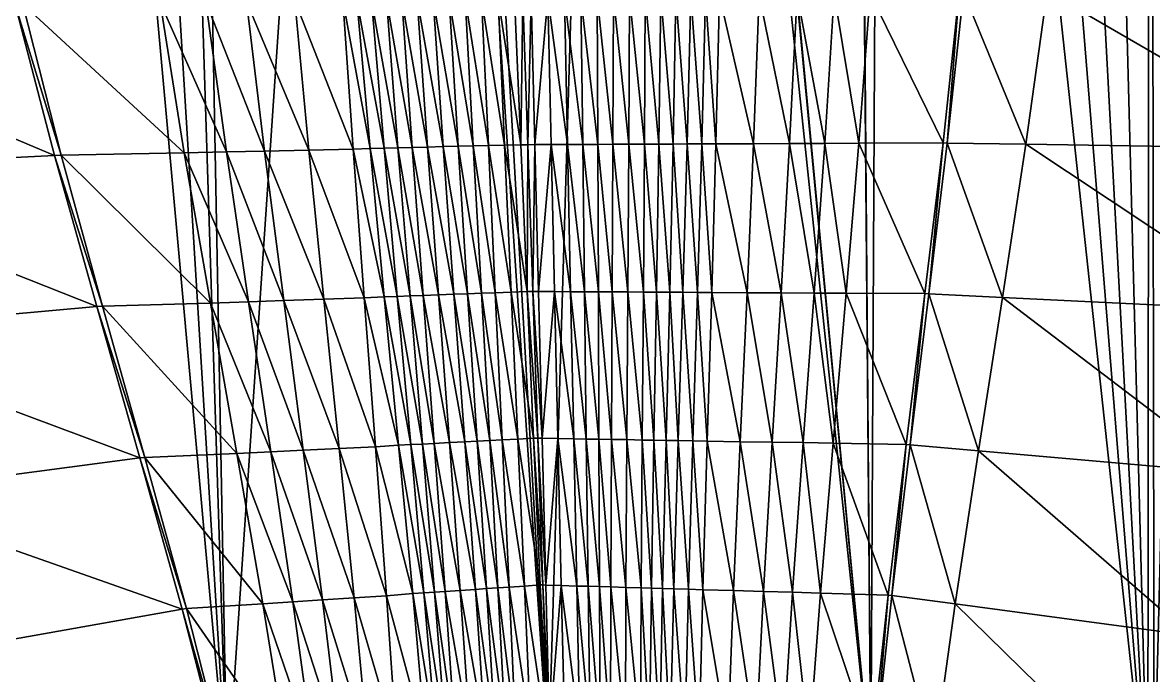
# Model space of a CAD drawing. Extents: x -282 to 16, y -6 to 46.
# Drawn here: x -5.25 to 7.53, y 12.33 to 19.71 of the extents above; entities that cross this region are included whole.
import ezdxf

# ---------------------------------------------------------------- set-up
doc = ezdxf.new("R2010")
doc.units = 0

msp = doc.modelspace()

# ---------------------------------------------------------------- linework, layer by layer
for points in [[(7.54, 11.016, -0.062), (7.493, 38.342, -0.062), (8.243, 38.434, -0.062)], [(8.243, 38.434, -0.062), (7.493, 38.342, -0.062), (7.54, 11.016, -0.062)], [(0.692, 11.394, -0.062), (-0.849, 38.205, -0.062), (1.5, 38.258, -0.062)], [(1.5, 38.258, -0.062), (-0.849, 38.205, -0.062), (0.692, 11.394, -0.062)], [(0.692, 11.394, -0.062), (1.5, 38.258, -0.062), (4.336, 11.238, -0.062)], [(4.336, 11.238, -0.062), (1.5, 38.258, -0.062), (0.692, 11.394, -0.062)], [(4.336, 11.238, -0.062), (1.5, 38.258, -0.062), (1.755, 38.264, -0.062)], [(1.755, 38.264, -0.062), (1.5, 38.258, -0.062), (4.336, 11.238, -0.062)], [(4.336, 11.238, -0.062), (1.755, 38.264, -0.062), (1.77, 38.264, -0.062)], [(1.77, 38.264, -0.062), (1.755, 38.264, -0.062), (4.336, 11.238, -0.062)], [(4.336, 11.238, -0.062), (1.77, 38.264, -0.062), (4.105, 38.317, -0.062)], [(4.105, 38.317, -0.062), (1.77, 38.264, -0.062), (4.336, 11.238, -0.062)], [(4.336, 11.238, -0.062), (4.105, 38.317, -0.062), (4.119, 38.318, -0.062)], [(4.119, 38.318, -0.062), (4.105, 38.317, -0.062), (4.336, 11.238, -0.062)], [(4.336, 11.238, -0.062), (4.119, 38.318, -0.062), (4.475, 38.326, -0.062)], [(4.475, 38.326, -0.062), (4.119, 38.318, -0.062), (4.336, 11.238, -0.062)], [(4.336, 11.238, -0.062), (4.475, 38.326, -0.062), (7.469, 10.673, -0.062)], [(7.469, 10.673, -0.062), (4.475, 38.326, -0.062), (4.336, 11.238, -0.062)], [(7.469, 10.673, -0.062), (4.475, 38.326, -0.062), (5.229, 38.277, -0.062)], [(5.229, 38.277, -0.062), (4.475, 38.326, -0.062), (7.469, 10.673, -0.062)], [(7.469, 10.673, -0.062), (5.229, 38.277, -0.062), (5.985, 38.264, -0.062)], [(5.985, 38.264, -0.062), (5.229, 38.277, -0.062), (7.469, 10.673, -0.062)], [(7.469, 10.673, -0.062), (5.985, 38.264, -0.062), (6.74, 38.285, -0.062)], [(6.74, 38.285, -0.062), (5.985, 38.264, -0.062), (7.469, 10.673, -0.062)], [(7.469, 10.673, -0.062), (6.74, 38.285, -0.062), (7.493, 38.342, -0.062)], [(7.493, 38.342, -0.062), (6.74, 38.285, -0.062), (7.469, 10.673, -0.062)], [(7.469, 10.673, -0.062), (7.493, 38.342, -0.062), (7.54, 11.016, -0.062)], [(7.54, 11.016, -0.062), (7.493, 38.342, -0.062), (7.469, 10.673, -0.062)], [(-5.916, 10.41, -0.062), (-5.394, 38.105, -0.062), (-2.942, 11.08, -0.062)], [(-2.942, 11.08, -0.062), (-5.394, 38.105, -0.062), (-5.916, 10.41, -0.062)], [(-2.942, 11.08, -0.062), (-5.394, 38.105, -0.062), (-4.599, 38.106, -0.062)], [(-4.599, 38.106, -0.062), (-5.394, 38.105, -0.062), (-2.942, 11.08, -0.062)], [(-2.942, 11.08, -0.062), (-4.599, 38.106, -0.062), (-3.804, 38.138, -0.062)], [(-3.804, 38.138, -0.062), (-4.599, 38.106, -0.062), (-2.942, 11.08, -0.062)], [(-2.942, 11.08, -0.062), (-3.804, 38.138, -0.062), (-3.454, 38.146, -0.062)], [(-3.454, 38.146, -0.062), (-3.804, 38.138, -0.062), (-2.942, 11.08, -0.062)], [(-2.942, 11.08, -0.062), (-3.454, 38.146, -0.062), (-1.104, 38.199, -0.062)], [(-1.104, 38.199, -0.062), (-3.454, 38.146, -0.062), (-2.942, 11.08, -0.062)], [(-2.942, 11.08, -0.062), (-1.104, 38.199, -0.062), (0.692, 11.394, -0.062)], [(0.692, 11.394, -0.062), (-1.104, 38.199, -0.062), (-2.942, 11.08, -0.062)], [(0.692, 11.394, -0.062), (-1.104, 38.199, -0.062), (-0.849, 38.205, -0.062)], [(-0.849, 38.205, -0.062), (-1.104, 38.199, -0.062), (0.692, 11.394, -0.062)], [(9.837, 20.105, 3.938), (9.402, 18.278, 4.048), (6.329, 20.061, 6.219)], [(-2.518, 18.254, 7.788), (-3.183, 19.939, 7.586), (-2.721, 19.945, 7.879)], [(-2.017, 18.265, 8.095), (-2.721, 19.945, 7.879), (-2.177, 19.952, 8.224)], [(-2.017, 18.265, 8.095), (-2.518, 18.254, 7.788), (-2.721, 19.945, 7.879)], [(-1.515, 18.276, 8.397), (-2.177, 19.952, 8.224), (-1.633, 19.959, 8.57)], [(-1.515, 18.276, 8.397), (-2.017, 18.265, 8.095), (-2.177, 19.952, 8.224)], [(-1.323, 18.284, 8.493), (-1.633, 19.959, 8.57), (-1.474, 19.961, 8.666)], [(-1.323, 18.284, 8.493), (-1.515, 18.276, 8.397), (-1.633, 19.959, 8.57)], [(-1.167, 18.287, 8.57), (-1.474, 19.961, 8.666), (-1.309, 19.963, 8.755)], [(-1.167, 18.287, 8.57), (-1.323, 18.284, 8.493), (-1.474, 19.961, 8.666)], [(-1.01, 18.291, 8.64), (-1.309, 19.963, 8.755), (-1.14, 19.965, 8.836)], [(-1.01, 18.291, 8.64), (-1.167, 18.287, 8.57), (-1.309, 19.963, 8.755)], [(-0.85, 18.295, 8.704), (-1.14, 19.965, 8.836), (-0.967, 19.967, 8.909)], [(-0.85, 18.295, 8.704), (-1.01, 18.291, 8.64), (-1.14, 19.965, 8.836)], [(-0.675, 18.299, 8.762), (-0.967, 19.967, 8.909), (-0.792, 19.97, 8.974)], [(-0.675, 18.299, 8.762), (-0.85, 18.295, 8.704), (-0.967, 19.967, 8.909)], [(-0.498, 18.304, 8.813), (-0.792, 19.97, 8.974), (-0.613, 19.972, 9.03)], [(-0.498, 18.304, 8.813), (-0.675, 18.299, 8.762), (-0.792, 19.97, 8.974)], [(-0.33, 18.308, 8.854), (-0.613, 19.972, 9.03), (-0.432, 19.974, 9.078)], [(-0.33, 18.308, 8.854), (-0.498, 18.304, 8.813), (-0.613, 19.972, 9.03)], [(-0.16, 18.312, 8.888), (-0.432, 19.974, 9.078), (-0.249, 19.977, 9.118)], [(-0.16, 18.312, 8.888), (-0.33, 18.308, 8.854), (-0.432, 19.974, 9.078)], [(0.012, 18.316, 8.915), (-0.249, 19.977, 9.118), (-0.064, 19.979, 9.149)], [(0.012, 18.316, 8.915), (-0.16, 18.312, 8.888), (-0.249, 19.977, 9.118)], [(0.195, 18.321, 8.934), (-0.064, 19.979, 9.149), (0.122, 19.981, 9.171)], [(0.195, 18.321, 8.934), (0.012, 18.316, 8.915), (-0.064, 19.979, 9.149)], [(0.379, 18.325, 8.946), (0.122, 19.981, 9.171), (0.309, 19.984, 9.184)], [(0.379, 18.325, 8.946), (0.195, 18.321, 8.934), (0.122, 19.981, 9.171)], [(0.403, 19.985, 9.186), (0.379, 18.325, 8.946), (0.309, 19.984, 9.184)], [(0.379, 18.325, 8.946), (0.403, 19.985, 9.186), (0.459, 18.326, 8.947)], [(0.496, 19.986, 9.188), (0.459, 18.326, 8.947), (0.403, 19.985, 9.186)], [(0.459, 18.326, 8.947), (0.496, 19.986, 9.188), (0.538, 18.327, 8.949)], [(0.684, 19.989, 9.184), (0.538, 18.327, 8.949), (0.496, 19.986, 9.188)], [(0.538, 18.327, 8.949), (0.684, 19.989, 9.184), (0.723, 18.328, 8.945)], [(0.907, 18.328, 8.933), (0.684, 19.989, 9.184), (0.871, 19.991, 9.171)], [(0.907, 18.328, 8.933), (0.723, 18.328, 8.945), (0.684, 19.989, 9.184)], [(1.079, 18.329, 8.913), (0.871, 19.991, 9.171), (1.057, 19.993, 9.149)], [(1.079, 18.329, 8.913), (0.907, 18.328, 8.933), (0.871, 19.991, 9.171)], [(1.251, 18.33, 8.886), (1.057, 19.993, 9.149), (1.242, 19.996, 9.118)], [(1.251, 18.33, 8.886), (1.079, 18.329, 8.913), (1.057, 19.993, 9.149)], [(1.425, 19.998, 9.078), (1.421, 18.331, 8.852), (1.242, 19.996, 9.118)], [(1.421, 18.331, 8.852), (1.251, 18.33, 8.886), (1.242, 19.996, 9.118)], [(1.6, 18.331, 8.808), (1.421, 18.331, 8.852), (1.425, 19.998, 9.078)], [(1.606, 20, 9.03), (1.6, 18.331, 8.808), (1.425, 19.998, 9.078)], [(1.777, 18.332, 8.757), (1.6, 18.331, 8.808), (1.606, 20, 9.03)], [(1.784, 20.003, 8.974), (1.777, 18.332, 8.757), (1.606, 20, 9.03)], [(1.939, 18.332, 8.7), (1.777, 18.332, 8.757), (1.784, 20.003, 8.974)], [(1.96, 20.005, 8.909), (1.939, 18.332, 8.7), (1.784, 20.003, 8.974)], [(2.101, 18.333, 8.636), (1.939, 18.332, 8.7), (1.96, 20.005, 8.909)], [(2.133, 20.007, 8.836), (2.101, 18.333, 8.636), (1.96, 20.005, 8.909)], [(2.26, 18.334, 8.565), (2.101, 18.333, 8.636), (2.133, 20.007, 8.836)], [(2.302, 20.009, 8.755), (2.26, 18.334, 8.565), (2.133, 20.007, 8.836)], [(2.425, 18.334, 8.484), (2.26, 18.334, 8.565), (2.302, 20.009, 8.755)], [(2.466, 20.011, 8.666), (2.425, 18.334, 8.484), (2.302, 20.009, 8.755)], [(2.585, 18.335, 8.397), (2.425, 18.334, 8.484), (2.466, 20.011, 8.666)], [(2.625, 20.013, 8.57), (2.585, 18.335, 8.397), (2.466, 20.011, 8.666)], [(3.011, 18.336, 8.143), (2.585, 18.335, 8.397), (2.625, 20.013, 8.57)], [(3.075, 20.019, 8.284), (3.011, 18.336, 8.143), (2.625, 20.013, 8.57)], [(3.418, 18.338, 7.897), (3.011, 18.336, 8.143), (3.075, 20.019, 8.284)], [(3.503, 20.025, 8.013), (3.418, 18.338, 7.897), (3.075, 20.019, 8.284)], [(3.814, 18.34, 7.653), (3.418, 18.338, 7.897), (3.503, 20.025, 8.013)], [(3.92, 20.03, 7.748), (3.814, 18.34, 7.653), (3.503, 20.025, 8.013)], [(4.201, 18.342, 7.409), (3.814, 18.34, 7.653), (3.92, 20.03, 7.748)], [(4.329, 20.035, 7.488), (4.201, 18.342, 7.409), (3.92, 20.03, 7.748)], [(5.152, 18.346, 6.802), (4.201, 18.342, 7.409), (4.329, 20.035, 7.488)], [(5.336, 20.048, 6.849), (5.152, 18.346, 6.802), (4.329, 20.035, 7.488)], [(5.336, 20.048, 6.849), (5.199, 18.345, 6.778), (5.152, 18.346, 6.802)], [(5.384, 20.049, 6.819), (5.199, 18.345, 6.778), (5.336, 20.048, 6.849)], [(6.09, 18.331, 6.208), (5.199, 18.345, 6.778), (5.384, 20.049, 6.819)], [(6.329, 20.061, 6.219), (6.09, 18.331, 6.208), (5.384, 20.049, 6.819)], [(9.402, 18.278, 4.048), (6.09, 18.331, 6.208), (6.329, 20.061, 6.219)], [(-4.893, 18.204, 6.291), (-8.844, 19.867, 3.938), (-5.336, 19.912, 6.219)], [(-4.893, 18.204, 6.291), (-8.3, 18.035, 4.048), (-8.844, 19.867, 3.938)], [(-4.817, 18.207, 6.335), (-5.336, 19.912, 6.219), (-5.251, 19.913, 6.272)], [(-4.817, 18.207, 6.335), (-4.893, 18.204, 6.291), (-5.336, 19.912, 6.219)], [(-3.426, 18.234, 7.221), (-5.251, 19.913, 6.272), (-3.7, 19.933, 7.257)], [(-3.426, 18.234, 7.221), (-4.817, 18.207, 6.335), (-5.251, 19.913, 6.272)], [(-2.95, 18.244, 7.521), (-3.7, 19.933, 7.257), (-3.183, 19.939, 7.586)], [(-2.95, 18.244, 7.521), (-3.426, 18.234, 7.221), (-3.7, 19.933, 7.257)], [(-2.518, 18.254, 7.788), (-2.95, 18.244, 7.521), (-3.183, 19.939, 7.586)], [(-1.164, 16.607, 8.309), (-1.515, 18.276, 8.397), (-1.323, 18.284, 8.493)], [(-1.018, 16.612, 8.374), (-1.323, 18.284, 8.493), (-1.167, 18.287, 8.57)], [(-1.018, 16.612, 8.374), (-1.164, 16.607, 8.309), (-1.323, 18.284, 8.493)], [(-0.873, 16.617, 8.432), (-1.167, 18.287, 8.57), (-1.01, 18.291, 8.64)], [(-0.873, 16.617, 8.432), (-1.018, 16.612, 8.374), (-1.167, 18.287, 8.57)], [(-0.726, 16.622, 8.486), (-1.01, 18.291, 8.64), (-0.85, 18.295, 8.704)], [(-0.726, 16.622, 8.486), (-0.873, 16.617, 8.432), (-1.01, 18.291, 8.64)], [(-0.552, 16.629, 8.536), (-0.85, 18.295, 8.704), (-0.675, 18.299, 8.762)], [(-0.552, 16.629, 8.536), (-0.726, 16.622, 8.486), (-0.85, 18.295, 8.704)], [(-0.377, 16.637, 8.581), (-0.675, 18.299, 8.762), (-0.498, 18.304, 8.813)], [(-0.377, 16.637, 8.581), (-0.552, 16.629, 8.536), (-0.675, 18.299, 8.762)], [(-0.223, 16.642, 8.614), (-0.498, 18.304, 8.813), (-0.33, 18.308, 8.854)], [(-0.223, 16.642, 8.614), (-0.377, 16.637, 8.581), (-0.498, 18.304, 8.813)], [(-0.067, 16.647, 8.642), (-0.33, 18.308, 8.854), (-0.16, 18.312, 8.888)], [(-0.067, 16.647, 8.642), (-0.223, 16.642, 8.614), (-0.33, 18.308, 8.854)], [(0.09, 16.653, 8.665), (-0.16, 18.312, 8.888), (0.012, 18.316, 8.915)], [(0.09, 16.653, 8.665), (-0.067, 16.647, 8.642), (-0.16, 18.312, 8.888)], [(0.27, 16.66, 8.681), (0.012, 18.316, 8.915), (0.195, 18.321, 8.934)], [(0.27, 16.66, 8.681), (0.09, 16.653, 8.665), (0.012, 18.316, 8.915)], [(0.451, 16.667, 8.691), (0.195, 18.321, 8.934), (0.379, 18.325, 8.946)], [(0.451, 16.667, 8.691), (0.27, 16.66, 8.681), (0.195, 18.321, 8.934)], [(0.459, 18.326, 8.947), (0.451, 16.667, 8.691), (0.379, 18.325, 8.946)], [(0.451, 16.667, 8.691), (0.459, 18.326, 8.947), (0.515, 16.668, 8.692)], [(0.538, 18.327, 8.949), (0.515, 16.668, 8.692), (0.459, 18.326, 8.947)], [(0.515, 16.668, 8.692), (0.538, 18.327, 8.949), (0.58, 16.668, 8.694)], [(0.723, 18.328, 8.945), (0.58, 16.668, 8.694), (0.538, 18.327, 8.949)], [(0.58, 16.668, 8.694), (0.723, 18.328, 8.945), (0.761, 16.667, 8.689)], [(0.942, 16.665, 8.679), (0.761, 16.667, 8.689), (0.723, 18.328, 8.945)], [(0.942, 16.665, 8.679), (0.723, 18.328, 8.945), (0.907, 18.328, 8.933)], [(1.1, 16.665, 8.661), (0.907, 18.328, 8.933), (1.079, 18.329, 8.913)], [(1.1, 16.665, 8.661), (0.942, 16.665, 8.679), (0.907, 18.328, 8.933)], [(1.257, 16.664, 8.638), (1.079, 18.329, 8.913), (1.251, 18.33, 8.886)], [(1.257, 16.664, 8.638), (1.1, 16.665, 8.661), (1.079, 18.329, 8.913)], [(1.421, 18.331, 8.852), (1.413, 16.664, 8.61), (1.251, 18.33, 8.886)], [(1.413, 16.664, 8.61), (1.257, 16.664, 8.638), (1.251, 18.33, 8.886)], [(1.589, 16.662, 8.57), (1.413, 16.664, 8.61), (1.421, 18.331, 8.852)], [(1.6, 18.331, 8.808), (1.589, 16.662, 8.57), (1.421, 18.331, 8.852)], [(1.765, 16.66, 8.525), (1.589, 16.662, 8.57), (1.6, 18.331, 8.808)], [(1.777, 18.332, 8.757), (1.765, 16.66, 8.525), (1.6, 18.331, 8.808)], [(1.912, 16.66, 8.477), (1.765, 16.66, 8.525), (1.777, 18.332, 8.757)], [(1.939, 18.332, 8.7), (1.912, 16.66, 8.477), (1.777, 18.332, 8.757)], [(2.062, 16.659, 8.422), (1.912, 16.66, 8.477), (1.939, 18.332, 8.7)], [(2.101, 18.333, 8.636), (2.062, 16.659, 8.422), (1.939, 18.332, 8.7)], [(2.21, 16.659, 8.363), (2.062, 16.659, 8.422), (2.101, 18.333, 8.636)], [(2.26, 18.334, 8.565), (2.21, 16.659, 8.363), (2.101, 18.333, 8.636)], [(2.376, 16.657, 8.29), (2.21, 16.659, 8.363), (2.26, 18.334, 8.565)], [(2.425, 18.334, 8.484), (2.376, 16.657, 8.29), (2.26, 18.334, 8.565)], [(2.537, 16.656, 8.213), (2.376, 16.657, 8.29), (2.425, 18.334, 8.484)], [(2.585, 18.335, 8.397), (2.537, 16.656, 8.213), (2.425, 18.334, 8.484)], [(2.937, 16.653, 7.994), (2.537, 16.656, 8.213), (2.585, 18.335, 8.397)], [(3.011, 18.336, 8.143), (2.937, 16.653, 7.994), (2.585, 18.335, 8.397)], [(3.321, 16.651, 7.776), (2.937, 16.653, 7.994), (3.011, 18.336, 8.143)], [(3.418, 18.338, 7.897), (3.321, 16.651, 7.776), (3.011, 18.336, 8.143)], [(3.694, 16.649, 7.553), (3.321, 16.651, 7.776), (3.418, 18.338, 7.897)], [(3.814, 18.34, 7.653), (3.694, 16.649, 7.553), (3.418, 18.338, 7.897)], [(4.058, 16.648, 7.327), (3.694, 16.649, 7.553), (3.814, 18.34, 7.653)], [(4.201, 18.342, 7.409), (4.058, 16.648, 7.327), (3.814, 18.34, 7.653)], [(4.947, 16.643, 6.756), (4.058, 16.648, 7.327), (4.201, 18.342, 7.409)], [(5.152, 18.346, 6.802), (4.947, 16.643, 6.756), (4.201, 18.342, 7.409)], [(5.152, 18.346, 6.802), (4.993, 16.641, 6.738), (4.947, 16.643, 6.756)], [(5.199, 18.345, 6.778), (4.993, 16.641, 6.738), (5.152, 18.346, 6.802)], [(5.826, 16.6, 6.201), (4.993, 16.641, 6.738), (5.199, 18.345, 6.778)], [(6.09, 18.331, 6.208), (5.826, 16.6, 6.201), (5.199, 18.345, 6.778)], [(8.924, 16.447, 4.173), (5.826, 16.6, 6.201), (6.09, 18.331, 6.208)], [(9.402, 18.278, 4.048), (8.924, 16.447, 4.173), (6.09, 18.331, 6.208)], [(-4.416, 16.496, 6.374), (-8.3, 18.035, 4.048), (-4.893, 18.204, 6.291)], [(-4.349, 16.5, 6.407), (-4.893, 18.204, 6.291), (-4.817, 18.207, 6.335)], [(-4.349, 16.5, 6.407), (-4.416, 16.496, 6.374), (-4.893, 18.204, 6.291)], [(-3.131, 16.536, 7.187), (-4.817, 18.207, 6.335), (-3.426, 18.234, 7.221)], [(-3.131, 16.536, 7.187), (-4.349, 16.5, 6.407), (-4.817, 18.207, 6.335)], [(-2.701, 16.55, 7.455), (-3.426, 18.234, 7.221), (-2.95, 18.244, 7.521)], [(-2.701, 16.55, 7.455), (-3.131, 16.536, 7.187), (-3.426, 18.234, 7.221)], [(-2.301, 16.564, 7.695), (-2.95, 18.244, 7.521), (-2.518, 18.254, 7.788)], [(-2.301, 16.564, 7.695), (-2.701, 16.55, 7.455), (-2.95, 18.244, 7.521)], [(-1.848, 16.579, 7.958), (-2.518, 18.254, 7.788), (-2.017, 18.265, 8.095)], [(-1.848, 16.579, 7.958), (-2.301, 16.564, 7.695), (-2.518, 18.254, 7.788)], [(-1.391, 16.594, 8.213), (-2.017, 18.265, 8.095), (-1.515, 18.276, 8.397)], [(-1.391, 16.594, 8.213), (-1.848, 16.579, 7.958), (-2.017, 18.265, 8.095)], [(-1.164, 16.607, 8.309), (-1.391, 16.594, 8.213), (-1.515, 18.276, 8.397)], [(-4.416, 16.496, 6.374), (-7.714, 16.201, 4.173), (-8.3, 18.035, 4.048)], [(-0.6, 14.95, 8.264), (-0.873, 16.617, 8.432), (-0.726, 16.622, 8.486)], [(-0.428, 14.959, 8.306), (-0.726, 16.622, 8.486), (-0.552, 16.629, 8.536)], [(-0.428, 14.959, 8.306), (-0.6, 14.95, 8.264), (-0.726, 16.622, 8.486)], [(-0.255, 14.969, 8.344), (-0.552, 16.629, 8.536), (-0.377, 16.637, 8.581)], [(-0.255, 14.969, 8.344), (-0.428, 14.959, 8.306), (-0.552, 16.629, 8.536)], [(-0.115, 14.976, 8.37), (-0.377, 16.637, 8.581), (-0.223, 16.642, 8.614)], [(-0.115, 14.976, 8.37), (-0.255, 14.969, 8.344), (-0.377, 16.637, 8.581)], [(0.027, 14.983, 8.392), (-0.223, 16.642, 8.614), (-0.067, 16.647, 8.642)], [(0.027, 14.983, 8.392), (-0.115, 14.976, 8.37), (-0.223, 16.642, 8.614)], [(0.169, 14.99, 8.41), (-0.067, 16.647, 8.642), (0.09, 16.653, 8.665)], [(0.169, 14.99, 8.41), (0.027, 14.983, 8.392), (-0.067, 16.647, 8.642)], [(0.346, 14.999, 8.422), (0.09, 16.653, 8.665), (0.27, 16.66, 8.681)], [(0.346, 14.999, 8.422), (0.169, 14.99, 8.41), (0.09, 16.653, 8.665)], [(0.524, 15.009, 8.431), (0.27, 16.66, 8.681), (0.451, 16.667, 8.691)], [(0.524, 15.009, 8.431), (0.346, 14.999, 8.422), (0.27, 16.66, 8.681)], [(0.572, 15.009, 8.432), (0.451, 16.667, 8.691), (0.515, 16.668, 8.692)], [(0.572, 15.009, 8.432), (0.524, 15.009, 8.431), (0.451, 16.667, 8.691)], [(0.621, 15.009, 8.433), (0.572, 15.009, 8.432), (0.515, 16.668, 8.692)], [(0.621, 15.009, 8.433), (0.515, 16.668, 8.692), (0.58, 16.668, 8.694)], [(0.761, 16.667, 8.689), (0.621, 15.009, 8.433), (0.58, 16.668, 8.694)], [(0.621, 15.009, 8.433), (0.761, 16.667, 8.689), (0.799, 15.006, 8.428)], [(0.977, 15.002, 8.419), (0.761, 16.667, 8.689), (0.942, 16.665, 8.679)], [(0.977, 15.002, 8.419), (0.799, 15.006, 8.428), (0.761, 16.667, 8.689)], [(1.119, 15, 8.404), (0.977, 15.002, 8.419), (0.942, 16.665, 8.679)], [(1.119, 15, 8.404), (0.942, 16.665, 8.679), (1.1, 16.665, 8.661)], [(1.262, 14.998, 8.385), (1.119, 15, 8.404), (1.1, 16.665, 8.661)], [(1.262, 14.998, 8.385), (1.1, 16.665, 8.661), (1.257, 16.664, 8.638)], [(1.403, 14.996, 8.363), (1.262, 14.998, 8.385), (1.257, 16.664, 8.638)], [(1.413, 16.664, 8.61), (1.403, 14.996, 8.363), (1.257, 16.664, 8.638)], [(1.577, 14.993, 8.328), (1.403, 14.996, 8.363), (1.413, 16.664, 8.61)], [(1.589, 16.662, 8.57), (1.577, 14.993, 8.328), (1.413, 16.664, 8.61)], [(1.751, 14.989, 8.289), (1.577, 14.993, 8.328), (1.589, 16.662, 8.57)], [(1.765, 16.66, 8.525), (1.751, 14.989, 8.289), (1.589, 16.662, 8.57)], [(1.883, 14.988, 8.25), (1.751, 14.989, 8.289), (1.765, 16.66, 8.525)], [(1.912, 16.66, 8.477), (1.883, 14.988, 8.25), (1.765, 16.66, 8.525)], [(2.021, 14.985, 8.205), (1.883, 14.988, 8.25), (1.912, 16.66, 8.477)], [(2.062, 16.659, 8.422), (2.021, 14.985, 8.205), (1.912, 16.66, 8.477)], [(2.158, 14.983, 8.157), (2.021, 14.985, 8.205), (2.062, 16.659, 8.422)], [(2.21, 16.659, 8.363), (2.158, 14.983, 8.157), (2.062, 16.659, 8.422)], [(2.324, 14.98, 8.093), (2.158, 14.983, 8.157), (2.21, 16.659, 8.363)], [(2.376, 16.657, 8.29), (2.324, 14.98, 8.093), (2.21, 16.659, 8.363)], [(2.486, 14.976, 8.026), (2.324, 14.98, 8.093), (2.376, 16.657, 8.29)], [(2.537, 16.656, 8.213), (2.486, 14.976, 8.026), (2.376, 16.657, 8.29)], [(2.86, 14.97, 7.843), (2.486, 14.976, 8.026), (2.537, 16.656, 8.213)], [(2.937, 16.653, 7.994), (2.86, 14.97, 7.843), (2.537, 16.656, 8.213)], [(3.22, 14.964, 7.652), (2.86, 14.97, 7.843), (2.937, 16.653, 7.994)], [(3.321, 16.651, 7.776), (3.22, 14.964, 7.652), (2.937, 16.653, 7.994)], [(3.57, 14.959, 7.453), (3.22, 14.964, 7.652), (3.321, 16.651, 7.776)], [(3.694, 16.649, 7.553), (3.57, 14.959, 7.453), (3.321, 16.651, 7.776)], [(3.91, 14.953, 7.244), (3.57, 14.959, 7.453), (3.694, 16.649, 7.553)], [(4.058, 16.648, 7.327), (3.91, 14.953, 7.244), (3.694, 16.649, 7.553)], [(4.736, 14.94, 6.71), (3.91, 14.953, 7.244), (4.058, 16.648, 7.327)], [(4.947, 16.643, 6.756), (4.736, 14.94, 6.71), (4.058, 16.648, 7.327)], [(4.947, 16.643, 6.756), (4.78, 14.936, 6.698), (4.736, 14.94, 6.71)], [(4.993, 16.641, 6.738), (4.78, 14.936, 6.698), (4.947, 16.643, 6.756)], [(5.553, 14.868, 6.196), (4.78, 14.936, 6.698), (4.993, 16.641, 6.738)], [(5.826, 16.6, 6.201), (5.553, 14.868, 6.196), (4.993, 16.641, 6.738)], [(-3.928, 14.786, 6.461), (-7.714, 16.201, 4.173), (-4.416, 16.496, 6.374)], [(-3.87, 14.792, 6.483), (-4.416, 16.496, 6.374), (-4.349, 16.5, 6.407)], [(-3.87, 14.792, 6.483), (-3.928, 14.786, 6.461), (-4.416, 16.496, 6.374)], [(-2.83, 14.837, 7.153), (-4.349, 16.5, 6.407), (-3.131, 16.536, 7.187)], [(-2.83, 14.837, 7.153), (-3.87, 14.792, 6.483), (-4.349, 16.5, 6.407)], [(-2.447, 14.855, 7.389), (-3.131, 16.536, 7.187), (-2.701, 16.55, 7.455)], [(-2.447, 14.855, 7.389), (-2.83, 14.837, 7.153), (-3.131, 16.536, 7.187)], [(-2.08, 14.873, 7.6), (-2.701, 16.55, 7.455), (-2.301, 16.564, 7.695)], [(-2.08, 14.873, 7.6), (-2.447, 14.855, 7.389), (-2.701, 16.55, 7.455)], [(-1.675, 14.892, 7.819), (-2.301, 16.564, 7.695), (-1.848, 16.579, 7.958)], [(-1.675, 14.892, 7.819), (-2.08, 14.873, 7.6), (-2.301, 16.564, 7.695)], [(-1.265, 14.912, 8.026), (-1.848, 16.579, 7.958), (-1.391, 16.594, 8.213)], [(-1.265, 14.912, 8.026), (-1.675, 14.892, 7.819), (-1.848, 16.579, 7.958)], [(-1.002, 14.93, 8.122), (-1.391, 16.594, 8.213), (-1.164, 16.607, 8.309)], [(-1.002, 14.93, 8.122), (-1.265, 14.912, 8.026), (-1.391, 16.594, 8.213)], [(-0.865, 14.937, 8.173), (-1.164, 16.607, 8.309), (-1.018, 16.612, 8.374)], [(-0.865, 14.937, 8.173), (-1.002, 14.93, 8.122), (-1.164, 16.607, 8.309)], [(-0.733, 14.943, 8.22), (-1.018, 16.612, 8.374), (-0.873, 16.617, 8.432)], [(-0.733, 14.943, 8.22), (-0.865, 14.937, 8.173), (-1.018, 16.612, 8.374)], [(-0.6, 14.95, 8.264), (-0.733, 14.943, 8.22), (-0.873, 16.617, 8.432)], [(8.432, 14.613, 4.303), (5.553, 14.868, 6.196), (5.826, 16.6, 6.201)], [(8.924, 16.447, 4.173), (8.432, 14.613, 4.303), (5.826, 16.6, 6.201)], [(-3.928, 14.786, 6.461), (-7.112, 14.366, 4.303), (-7.714, 16.201, 4.173)], [(-0.305, 13.289, 8.08), (-0.6, 14.95, 8.264), (-0.428, 14.959, 8.306)], [(-0.134, 13.301, 8.112), (-0.428, 14.959, 8.306), (-0.255, 14.969, 8.344)], [(-0.134, 13.301, 8.112), (-0.305, 13.289, 8.08), (-0.428, 14.959, 8.306)], [(-0.008, 13.31, 8.13), (-0.255, 14.969, 8.344), (-0.115, 14.976, 8.37)], [(-0.008, 13.31, 8.13), (-0.134, 13.301, 8.112), (-0.255, 14.969, 8.344)], [(0.119, 13.318, 8.146), (-0.115, 14.976, 8.37), (0.027, 14.983, 8.392)], [(0.119, 13.318, 8.146), (-0.008, 13.31, 8.13), (-0.115, 14.976, 8.37)], [(0.247, 13.326, 8.161), (0.027, 14.983, 8.392), (0.169, 14.99, 8.41)], [(0.247, 13.326, 8.161), (0.119, 13.318, 8.146), (0.027, 14.983, 8.392)], [(0.421, 13.339, 8.169), (0.169, 14.99, 8.41), (0.346, 14.999, 8.422)], [(0.421, 13.339, 8.169), (0.247, 13.326, 8.161), (0.169, 14.99, 8.41)], [(0.596, 13.351, 8.176), (0.346, 14.999, 8.422), (0.524, 15.009, 8.431)], [(0.596, 13.351, 8.176), (0.421, 13.339, 8.169), (0.346, 14.999, 8.422)], [(0.629, 13.351, 8.177), (0.596, 13.351, 8.176), (0.524, 15.009, 8.431)], [(0.629, 13.351, 8.177), (0.524, 15.009, 8.431), (0.572, 15.009, 8.432)], [(0.662, 13.35, 8.177), (0.629, 13.351, 8.177), (0.572, 15.009, 8.432)], [(0.662, 13.35, 8.177), (0.572, 15.009, 8.432), (0.621, 15.009, 8.433)], [(0.799, 15.006, 8.428), (0.662, 13.35, 8.177), (0.621, 15.009, 8.433)], [(0.662, 13.35, 8.177), (0.799, 15.006, 8.428), (0.837, 13.345, 8.172)], [(1.012, 13.339, 8.165), (0.837, 13.345, 8.172), (0.799, 15.006, 8.428)], [(1.012, 13.339, 8.165), (0.799, 15.006, 8.428), (0.977, 15.002, 8.419)], [(1.14, 13.336, 8.152), (0.977, 15.002, 8.419), (1.119, 15, 8.404)], [(1.14, 13.336, 8.152), (1.012, 13.339, 8.165), (0.977, 15.002, 8.419)], [(1.267, 13.332, 8.138), (1.14, 13.336, 8.152), (1.119, 15, 8.404)], [(1.267, 13.332, 8.138), (1.119, 15, 8.404), (1.262, 14.998, 8.385)], [(1.395, 13.329, 8.121), (1.267, 13.332, 8.138), (1.262, 14.998, 8.385)], [(1.403, 14.996, 8.363), (1.395, 13.329, 8.121), (1.262, 14.998, 8.385)], [(1.567, 13.324, 8.09), (1.395, 13.329, 8.121), (1.403, 14.996, 8.363)], [(1.577, 14.993, 8.328), (1.567, 13.324, 8.09), (1.403, 14.996, 8.363)], [(1.738, 13.318, 8.058), (1.567, 13.324, 8.09), (1.577, 14.993, 8.328)], [(1.751, 14.989, 8.289), (1.738, 13.318, 8.058), (1.577, 14.993, 8.328)], [(1.856, 13.315, 8.027), (1.738, 13.318, 8.058), (1.751, 14.989, 8.289)], [(1.883, 14.988, 8.25), (1.856, 13.315, 8.027), (1.751, 14.989, 8.289)], [(1.982, 13.312, 7.992), (1.856, 13.315, 8.027), (1.883, 14.988, 8.25)], [(2.021, 14.985, 8.205), (1.982, 13.312, 7.992), (1.883, 14.988, 8.25)], [(2.109, 13.308, 7.955), (1.982, 13.312, 7.992), (2.021, 14.985, 8.205)], [(2.158, 14.983, 8.157), (2.109, 13.308, 7.955), (2.021, 14.985, 8.205)], [(2.274, 13.303, 7.899), (2.109, 13.308, 7.955), (2.158, 14.983, 8.157)], [(2.324, 14.98, 8.093), (2.274, 13.303, 7.899), (2.158, 14.983, 8.157)], [(2.438, 13.297, 7.842), (2.274, 13.303, 7.899), (2.324, 14.98, 8.093)], [(2.486, 14.976, 8.026), (2.438, 13.297, 7.842), (2.324, 14.98, 8.093)], [(2.785, 13.287, 7.694), (2.438, 13.297, 7.842), (2.486, 14.976, 8.026)], [(2.86, 14.97, 7.843), (2.785, 13.287, 7.694), (2.486, 14.976, 8.026)], [(3.122, 13.278, 7.531), (2.785, 13.287, 7.694), (2.86, 14.97, 7.843)], [(3.22, 14.964, 7.652), (3.122, 13.278, 7.531), (2.86, 14.97, 7.843)], [(3.45, 13.268, 7.354), (3.122, 13.278, 7.531), (3.22, 14.964, 7.652)], [(3.57, 14.959, 7.453), (3.45, 13.268, 7.354), (3.22, 14.964, 7.652)], [(3.767, 13.259, 7.162), (3.45, 13.268, 7.354), (3.57, 14.959, 7.453)], [(3.91, 14.953, 7.244), (3.767, 13.259, 7.162), (3.57, 14.959, 7.453)], [(-2.536, 13.139, 7.119), (-3.87, 14.792, 6.483), (-2.83, 14.837, 7.153)], [(-2.199, 13.16, 7.323), (-2.83, 14.837, 7.153), (-2.447, 14.855, 7.389)], [(-2.199, 13.16, 7.323), (-2.536, 13.139, 7.119), (-2.83, 14.837, 7.153)], [(-1.864, 13.183, 7.506), (-2.447, 14.855, 7.389), (-2.08, 14.873, 7.6)], [(-1.864, 13.183, 7.506), (-2.199, 13.16, 7.323), (-2.447, 14.855, 7.389)], [(-1.505, 13.206, 7.682), (-2.08, 14.873, 7.6), (-1.675, 14.892, 7.819)], [(-1.505, 13.206, 7.682), (-1.864, 13.183, 7.506), (-2.08, 14.873, 7.6)], [(-1.141, 13.23, 7.842), (-1.675, 14.892, 7.819), (-1.265, 14.912, 8.026)], [(-1.141, 13.23, 7.842), (-1.505, 13.206, 7.682), (-1.675, 14.892, 7.819)], [(-0.843, 13.253, 7.939), (-1.265, 14.912, 8.026), (-1.002, 14.93, 8.122)], [(-0.843, 13.253, 7.939), (-1.141, 13.23, 7.842), (-1.265, 14.912, 8.026)], [(-0.716, 13.261, 7.977), (-1.002, 14.93, 8.122), (-0.865, 14.937, 8.173)], [(-0.716, 13.261, 7.977), (-0.843, 13.253, 7.939), (-1.002, 14.93, 8.122)], [(-0.596, 13.269, 8.012), (-0.865, 14.937, 8.173), (-0.733, 14.943, 8.22)], [(-0.596, 13.269, 8.012), (-0.716, 13.261, 7.977), (-0.865, 14.937, 8.173)], [(-0.476, 13.277, 8.046), (-0.733, 14.943, 8.22), (-0.6, 14.95, 8.264)], [(-0.476, 13.277, 8.046), (-0.596, 13.269, 8.012), (-0.733, 14.943, 8.22)], [(-0.305, 13.289, 8.08), (-0.476, 13.277, 8.046), (-0.6, 14.95, 8.264)], [(4.532, 13.237, 6.664), (3.767, 13.259, 7.162), (3.91, 14.953, 7.244)], [(4.736, 14.94, 6.71), (4.532, 13.237, 6.664), (3.91, 14.953, 7.244)], [(4.736, 14.94, 6.71), (4.574, 13.231, 6.658), (4.532, 13.237, 6.664)], [(4.78, 14.936, 6.698), (4.574, 13.231, 6.658), (4.736, 14.94, 6.71)], [(5.289, 13.136, 6.189), (4.574, 13.231, 6.658), (4.78, 14.936, 6.698)], [(5.553, 14.868, 6.196), (5.289, 13.136, 6.189), (4.78, 14.936, 6.698)], [(7.955, 12.781, 4.428), (5.289, 13.136, 6.189), (5.553, 14.868, 6.196)], [(8.432, 14.613, 4.303), (7.955, 12.781, 4.428), (5.553, 14.868, 6.196)], [(-3.45, 13.078, 6.545), (-7.112, 14.366, 4.303), (-3.928, 14.786, 6.461)], [(-3.402, 13.085, 6.555), (-3.928, 14.786, 6.461), (-3.87, 14.792, 6.483)], [(-3.402, 13.085, 6.555), (-3.45, 13.078, 6.545), (-3.928, 14.786, 6.461)], [(-2.536, 13.139, 7.119), (-3.402, 13.085, 6.555), (-3.87, 14.792, 6.483)], [(-3.45, 13.078, 6.545), (-6.525, 12.532, 4.428), (-7.112, 14.366, 4.303)], [(-0.019, 11.634, 7.895), (-0.305, 13.289, 8.08), (-0.134, 13.301, 8.112)], [(0.094, 11.643, 7.906), (-0.134, 13.301, 8.112), (-0.008, 13.31, 8.13)], [(0.094, 11.643, 7.906), (-0.019, 11.634, 7.895), (-0.134, 13.301, 8.112)], [(0.208, 11.653, 7.916), (-0.008, 13.31, 8.13), (0.119, 13.318, 8.146)], [(0.208, 11.653, 7.916), (0.094, 11.643, 7.906), (-0.008, 13.31, 8.13)], [(0.323, 11.663, 7.927), (0.119, 13.318, 8.146), (0.247, 13.326, 8.161)], [(0.323, 11.663, 7.927), (0.208, 11.653, 7.916), (0.119, 13.318, 8.146)], [(0.494, 11.678, 7.933), (0.247, 13.326, 8.161), (0.421, 13.339, 8.169)], [(0.494, 11.678, 7.933), (0.323, 11.663, 7.927), (0.247, 13.326, 8.161)], [(0.666, 11.693, 7.938), (0.421, 13.339, 8.169), (0.596, 13.351, 8.176)], [(0.666, 11.693, 7.938), (0.494, 11.678, 7.933), (0.421, 13.339, 8.169)], [(0.685, 11.692, 7.938), (0.666, 11.693, 7.938), (0.596, 13.351, 8.176)], [(0.685, 11.692, 7.938), (0.596, 13.351, 8.176), (0.629, 13.351, 8.177)], [(0.704, 11.691, 7.938), (0.685, 11.692, 7.938), (0.629, 13.351, 8.177)], [(0.704, 11.691, 7.938), (0.629, 13.351, 8.177), (0.662, 13.35, 8.177)], [(0.837, 13.345, 8.172), (0.704, 11.691, 7.938), (0.662, 13.35, 8.177)], [(0.704, 11.691, 7.938), (0.837, 13.345, 8.172), (0.876, 11.684, 7.933)], [(1.048, 11.676, 7.927), (0.876, 11.684, 7.933), (0.837, 13.345, 8.172)], [(1.048, 11.676, 7.927), (0.837, 13.345, 8.172), (1.012, 13.339, 8.165)], [(1.163, 11.671, 7.917), (1.048, 11.676, 7.927), (1.012, 13.339, 8.165)], [(1.163, 11.671, 7.917), (1.012, 13.339, 8.165), (1.14, 13.336, 8.152)], [(1.277, 11.667, 7.906), (1.14, 13.336, 8.152), (1.267, 13.332, 8.138)], [(1.277, 11.667, 7.906), (1.163, 11.671, 7.917), (1.14, 13.336, 8.152)], [(1.391, 11.662, 7.895), (1.277, 11.667, 7.906), (1.267, 13.332, 8.138)], [(1.395, 13.329, 8.121), (1.391, 11.662, 7.895), (1.267, 13.332, 8.138)], [(1.561, 11.654, 7.868), (1.391, 11.662, 7.895), (1.395, 13.329, 8.121)], [(1.567, 13.324, 8.09), (1.561, 11.654, 7.868), (1.395, 13.329, 8.121)], [(1.731, 11.647, 7.841), (1.561, 11.654, 7.868), (1.567, 13.324, 8.09)], [(1.738, 13.318, 8.058), (1.731, 11.647, 7.841), (1.567, 13.324, 8.09)], [(1.834, 11.643, 7.818), (1.731, 11.647, 7.841), (1.738, 13.318, 8.058)], [(1.856, 13.315, 8.027), (1.834, 11.643, 7.818), (1.738, 13.318, 8.058)], [(1.951, 11.638, 7.792), (1.834, 11.643, 7.818), (1.856, 13.315, 8.027)], [(1.982, 13.312, 7.992), (1.951, 11.638, 7.792), (1.856, 13.315, 8.027)], [(2.067, 11.633, 7.766), (1.951, 11.638, 7.792), (1.982, 13.312, 7.992)], [(2.109, 13.308, 7.955), (2.067, 11.633, 7.766), (1.982, 13.312, 7.992)], [(2.233, 11.626, 7.717), (2.067, 11.633, 7.766), (2.109, 13.308, 7.955)], [(2.274, 13.303, 7.899), (2.233, 11.626, 7.717), (2.109, 13.308, 7.955)], [(2.397, 11.619, 7.669), (2.233, 11.626, 7.717), (2.274, 13.303, 7.899)], [(2.438, 13.297, 7.842), (2.397, 11.619, 7.669), (2.274, 13.303, 7.899)], [(2.721, 11.605, 7.552), (2.397, 11.619, 7.669), (2.438, 13.297, 7.842)], [(2.785, 13.287, 7.694), (2.721, 11.605, 7.552), (2.438, 13.297, 7.842)], [(-1.661, 11.492, 7.415), (-2.199, 13.16, 7.323), (-1.864, 13.183, 7.506)], [(-1.346, 11.519, 7.552), (-1.864, 13.183, 7.506), (-1.505, 13.206, 7.682)], [(-1.346, 11.519, 7.552), (-1.661, 11.492, 7.415), (-1.864, 13.183, 7.506)], [(-1.023, 11.547, 7.669), (-1.505, 13.206, 7.682), (-1.141, 13.23, 7.842)], [(-1.023, 11.547, 7.669), (-1.346, 11.519, 7.552), (-1.505, 13.206, 7.682)], [(-0.693, 11.576, 7.766), (-1.141, 13.23, 7.842), (-0.843, 13.253, 7.939)], [(-0.693, 11.576, 7.766), (-1.023, 11.547, 7.669), (-1.141, 13.23, 7.842)], [(-0.574, 11.586, 7.792), (-0.843, 13.253, 7.939), (-0.716, 13.261, 7.977)], [(-0.574, 11.586, 7.792), (-0.693, 11.576, 7.766), (-0.843, 13.253, 7.939)], [(-0.466, 11.595, 7.817), (-0.716, 13.261, 7.977), (-0.596, 13.269, 8.012)], [(-0.466, 11.595, 7.817), (-0.574, 11.586, 7.792), (-0.716, 13.261, 7.977)], [(-0.358, 11.604, 7.841), (-0.596, 13.269, 8.012), (-0.476, 13.277, 8.046)], [(-0.358, 11.604, 7.841), (-0.466, 11.595, 7.817), (-0.596, 13.269, 8.012)], [(-0.189, 11.619, 7.868), (-0.476, 13.277, 8.046), (-0.305, 13.289, 8.08)], [(-0.189, 11.619, 7.868), (-0.358, 11.604, 7.841), (-0.476, 13.277, 8.046)], [(-0.019, 11.634, 7.895), (-0.189, 11.619, 7.868), (-0.305, 13.289, 8.08)], [(3.037, 11.591, 7.415), (2.721, 11.605, 7.552), (2.785, 13.287, 7.694)], [(3.122, 13.278, 7.531), (3.037, 11.591, 7.415), (2.785, 13.287, 7.694)], [(3.344, 11.578, 7.259), (3.037, 11.591, 7.415), (3.122, 13.278, 7.531)], [(3.45, 13.268, 7.354), (3.344, 11.578, 7.259), (3.122, 13.278, 7.531)], [(3.64, 11.566, 7.083), (3.344, 11.578, 7.259), (3.45, 13.268, 7.354)], [(3.767, 13.259, 7.162), (3.64, 11.566, 7.083), (3.45, 13.268, 7.354)], [(4.348, 11.535, 6.617), (3.64, 11.566, 7.083), (3.767, 13.259, 7.162)], [(4.532, 13.237, 6.664), (4.348, 11.535, 6.617), (3.767, 13.259, 7.162)], [(4.532, 13.237, 6.664), (4.389, 11.528, 6.617), (4.348, 11.535, 6.617)], [(4.574, 13.231, 6.658), (4.389, 11.528, 6.617), (4.532, 13.237, 6.664)], [(5.05, 11.407, 6.178), (4.389, 11.528, 6.617), (4.574, 13.231, 6.658)], [(5.289, 13.136, 6.189), (5.05, 11.407, 6.178), (4.574, 13.231, 6.658)], [(-3.008, 11.37, 6.617), (-6.525, 12.532, 4.428), (-3.45, 13.078, 6.545)], [(-2.968, 11.379, 6.617), (-3.45, 13.078, 6.545), (-3.402, 13.085, 6.555)], [(-2.968, 11.379, 6.617), (-3.008, 11.37, 6.617), (-3.45, 13.078, 6.545)], [(-2.262, 11.44, 7.083), (-3.402, 13.085, 6.555), (-2.536, 13.139, 7.119)], [(-2.262, 11.44, 7.083), (-2.968, 11.379, 6.617), (-3.402, 13.085, 6.555)], [(-1.966, 11.466, 7.259), (-2.536, 13.139, 7.119), (-2.199, 13.16, 7.323)], [(-1.966, 11.466, 7.259), (-2.262, 11.44, 7.083), (-2.536, 13.139, 7.119)], [(-1.661, 11.492, 7.415), (-1.966, 11.466, 7.259), (-2.199, 13.16, 7.323)], [(7.52, 10.954, 4.538), (5.05, 11.407, 6.178), (5.289, 13.136, 6.189)], [(7.955, 12.781, 4.428), (7.52, 10.954, 4.538), (5.289, 13.136, 6.189)], [(-3.008, 11.37, 6.617), (-5.982, 10.7, 4.538), (-6.525, 12.532, 4.428)]]:
    msp.add_3dface(points)

doc.saveas('drawing.dxf')
